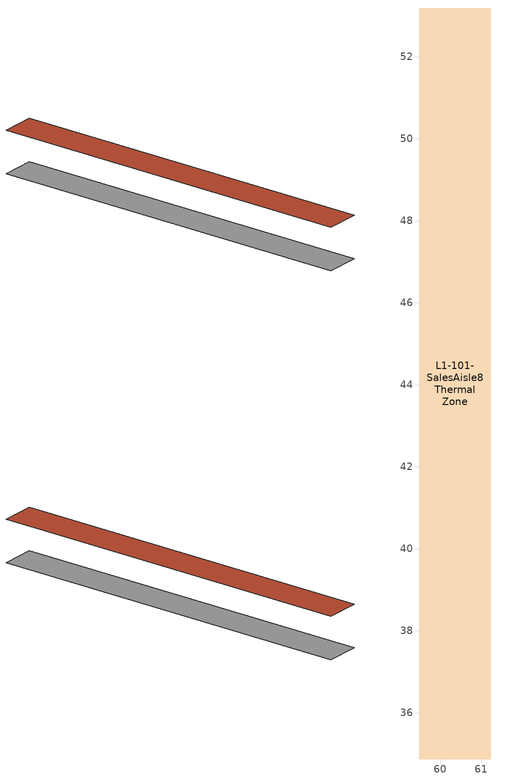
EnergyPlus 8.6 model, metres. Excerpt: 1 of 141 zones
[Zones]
L1-101-SalesAisle8 Thermal Zone
 floor ground (Hole): 61.24,53.19 61.24,34.87 59.49,34.87 59.49,53.19 z0
 roof outside (Roof_BOH): 59.49,53.19 59.49,34.87 61.24,34.87 61.24,53.19 z2.13
[Building]
NoeValleyWFM.idf: North Axis {deg}=356.173; Terrain=City; Solar Distribution=FullInteriorAndExteriorWithReflections; Maximum Number of Warmup Days=25; Minimum Number of Warmup Days=6
[Site:Location]
1E1ABA: Latitude {deg}=0; Longitude {deg}=0; Time Zone {hr}=0; Elevation {m}=0
[Material]
Name | Roughness | Thickness {m} | Conductivity {W/m-K} | Density {kg/m3} | Specific Heat {J/kg-K}
Insulation: Cellular glass - 75mm | MediumRough | 0.075 | 0.05 | 136 | 750
Plywood (Douglas Fir) - 12.7mm | Smooth | 0.0127 | 0.12 | 540 | 1210
[Material:NoMass]
Name | Roughness | Thermal Resistance {m2-K/W} | Thermal Absorptance | Solar Absorptance | Visible Absorptance
Vaporseal - plastic film | Rough | 0.002
Air | VeryRough | 0.00158499 | 0.001 | 0.001 | 0.001
[Construction]
Roof_BOH: Vaporseal - plastic film, Insulation: Cellular glass - 75mm, Plywood (Douglas Fir) - 12.7mm
Hole: Air
[Zone]
L1-101-SalesAisle8 Thermal Zone
[Exterior:Lights] Schedule=Lighting_Outdoor; Control Option=AstronomicalClock
Name | Design Level {W}
M3-A Exterior; M3-B Exterior; M3-C Exterior; M3-D Exterior; M3-E Exterior; M3-F Exterior; M3-G Exterior; M3-H Exterior | 70
M4-A Exterior; M4-B Exterior | 26
[Schedule:Compact]
Lighting_Outdoor: Through: 12/31, For: Weekdays, Until: 06:00, 0.05, Until: 08:00, 0.2, Until: 09:00, 0.5, Until: 18:00, 0.9, Until: 20:00, 0.6, Until: 21:00, 0.5, Until: 22:00, 0.2, Until: 24:00, 0.05, For: Saturday, Until: 06:00, 0.05, Until: 08:00, 0.1, Until: 09:00, 0.3, Until: 10:00, 0.6, Until: 18:00, 0.9, Until: 19:00, 0.5, Until: 21:00, 0.3, Until: 22:00, 0.1, Until: 24:00, 0.05, For: SummerDesignDay, Until: 24:00, 1, For: WinterDesignDay, Until: 24:00, 0, For: Sunday Holidays AllOtherDays, Until: 06:00, 0.05, Until: 10:00, 0.1, Until: 12:00, 0.4, Until: 17:00, 0.6, Until: 18:00, 0.4, Until: 22:00, 0.2, Until: 24:00, 0.05
